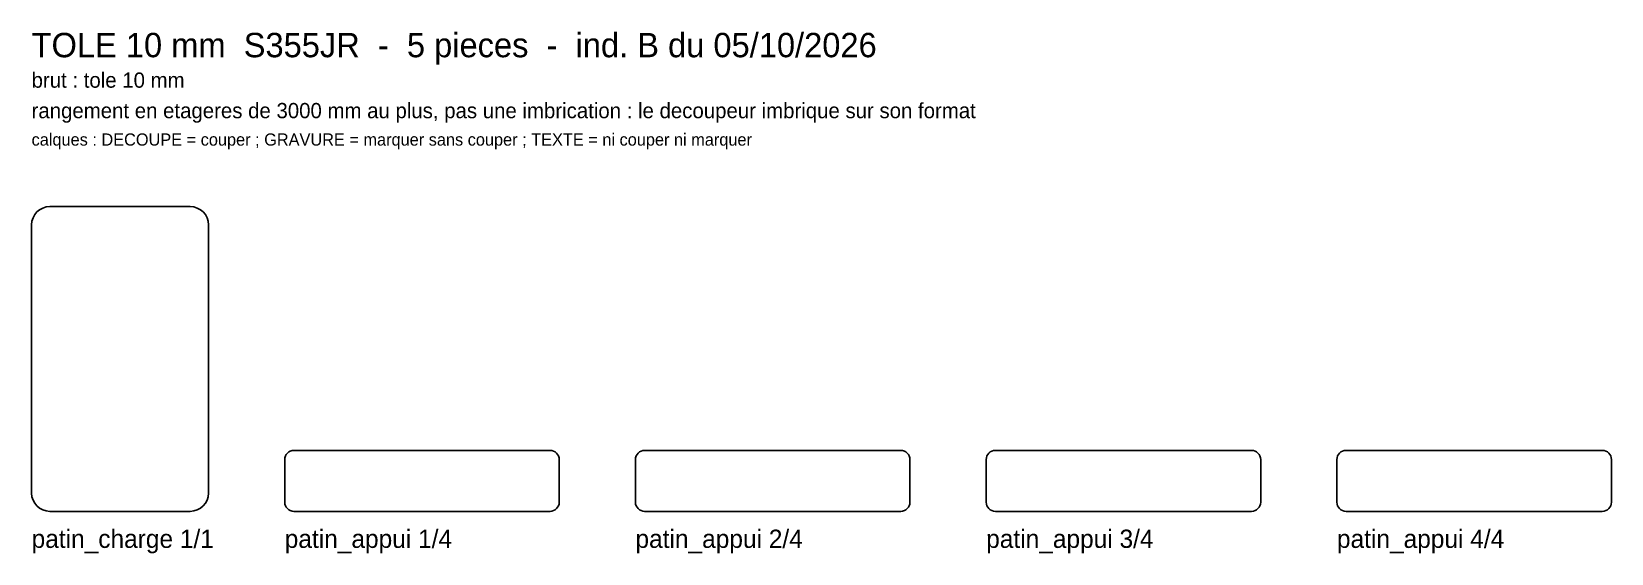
# Model space of a CAD drawing. Header units: millimetres. Extents: x 0 to 518, y -114 to 57.
import ezdxf

# ---------------------------------------------------------------- set-up
doc = ezdxf.new("R2010")
doc.units = ezdxf.units.MM
doc.layers.add('DECOUPE', color=7, linetype='CONTINUOUS')
doc.layers.add('TEXTE', color=3, linetype='CONTINUOUS')

msp = doc.modelspace()

# ---------------------------------------------------------------- linework, layer by layer
at = {"layer": 'DECOUPE'}
for p, q in [((52, 0), (6, 0)), ((0, -6), (0, -94)), ((58, -94), (58, -6)), ((170, -80), (86, -80)), ((285, -80), (201, -80)), ((400, -80), (316, -80)), ((515, -80), (431, -80)), ((83, -83), (83, -97)), ((173, -97), (173, -83)), ((198, -83), (198, -97)), ((288, -97), (288, -83)), ((313, -83), (313, -97)), ((403, -97), (403, -83)), ((428, -83), (428, -97)), ((518, -97), (518, -83)), ((6, -100), (52, -100)), ((86, -100), (170, -100)), ((201, -100), (285, -100)), ((316, -100), (400, -100)), ((431, -100), (515, -100))]:
    msp.add_line(p, q, dxfattribs=at)
for centre, radius, start, end in [((6, -6), 6, 90, 180), ((52, -6), 6, 0, 90), ((86, -83), 3, 90, 180), ((170, -83), 3, 0, 90), ((201, -83), 3, 90, 180), ((285, -83), 3, 0, 90), ((316, -83), 3, 90, 180), ((400, -83), 3, 0, 90), ((431, -83), 3, 90, 180), ((515, -83), 3, 0, 90), ((6, -94), 6, 180, 270), ((52, -94), 6, 270, 0), ((86, -97), 3, 180, 270), ((170, -97), 3, 270, 0), ((201, -97), 3, 180, 270), ((285, -97), 3, 270, 0), ((316, -97), 3, 180, 270), ((400, -97), 3, 270, 0), ((431, -97), 3, 180, 270), ((515, -97), 3, 270, 0)]:
    msp.add_arc(centre, radius, start, end, dxfattribs=at)

# ---------------------------------------------------------------- texts
at = {"layer": 'TEXTE'}
for s, height, p in [('TOLE 10 mm  S355JR  -  5 pieces  -  ind. B du 05/10/2026', 8, (0, 49)), ('brut : tole 10 mm', 5, (0, 39)), ('rangement en etageres de 3000 mm au plus, pas une imbrication : le decoupeur imbrique sur son format', 5, (0, 29)), ('calques : DECOUPE = couper ; GRAVURE = marquer sans couper ; TEXTE = ni couper ni marquer', 4, (0, 20)), ('patin_charge 1/1', 6, (0, -112)), ('patin_appui 1/4', 6, (83, -112)), ('patin_appui 2/4', 6, (198, -112)), ('patin_appui 3/4', 6, (313, -112)), ('patin_appui 4/4', 6, (428, -112))]:
    msp.add_text(s, height=height, dxfattribs=at).set_placement(p)

doc.saveas('drawing.dxf')
